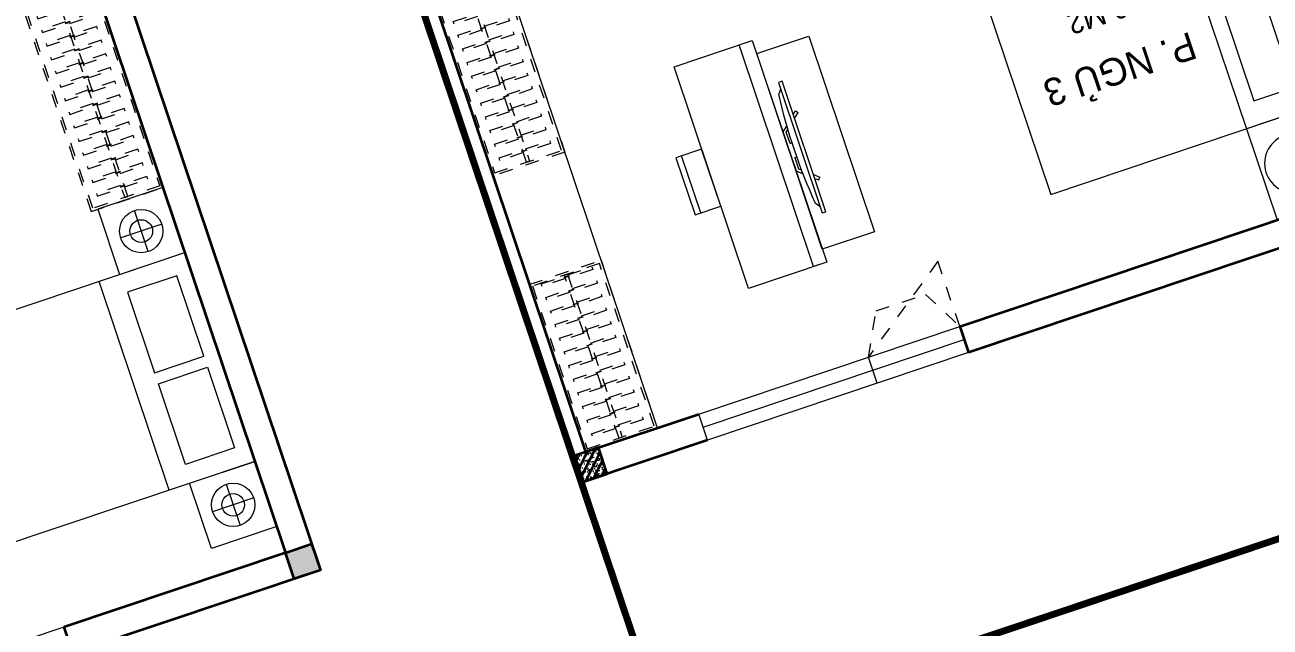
# Model space of a CAD drawing. Header units: metres. Extents: x 568332 to 569219, y 2065964 to 2066430.
# Drawn here: x 568504.85 to 568513.89, y 2066175.21 to 2066179.58 of the extents above; entities that cross this region are included whole.
import ezdxf

# ---------------------------------------------------------------- set-up
doc = ezdxf.new("R2010")
doc.units = ezdxf.units.M
for name, pattern in [('CENTER', [2, 1.25, -0.25, 0.25, -0.25]), ('HIDDEN', [0.375, 0.25, -0.125]), ('HIDDEN2', [0.1875, 0.125, -0.0625]), ('X-5M-G-MB PHONGNGU$0$HIDDEN2', [0.1875, 0.125, -0.0625])]:
    doc.linetypes.add(name, pattern=pattern)
doc.layers.get('0').update_dxf_attribs({"linetype": 'CONTINUOUS'})
for name, color, linetype, lineweight in [('-CENTER', 143, 'CENTER', 13), ('-CONCRETE', 1, 'CONTINUOUS', 35), ('-DIM', 9, 'CONTINUOUS', 13), ('-DOOR', 137, 'CONTINUOUS', 9), ('-FURNITURE', 46, 'CONTINUOUS', 9), ('-HATCH', 8, 'CONTINUOUS', 5), ('-LINE1', 7, 'CONTINUOUS', 18), ('-LINE2', 252, 'CONTINUOUS', 9), ('-STEEL1', 1, 'CONTINUOUS', 35), ('-WALL', 4, 'CONTINUOUS', 35), ('TEXT25', 2, 'CONTINUOUS', 13)]:
    doc.layers.add(name, color=color, linetype=linetype, lineweight=lineweight)
doc.layers.add('-RANH GIOI LO DAT', color=12, linetype='CONTINUOUS')
doc.styles.add('SVN_AVO_thuong', font='')
doc.styles.add('T1', font='', dxfattribs={"height": 200})
doc.styles.get('SVN_AVO_thuong').set_extended_font_data('SVN-Avo')
doc.styles.get('T1').set_extended_font_data('VNgeometric Light')

# ---------------------------------------------------------------- blocks, each defined once
blk = doc.blocks.new('*U237')
at = {"linetype": 'X-5M-G-MB PHONGNGU$0$HIDDEN2'}
for points in [[(0, 600.0000000004657), (0, 0), (2290.909090880962, -8.262197655262123e-10), (2290.909090880962, 599.9999999996394)], [(2270.909090880962, 579.999661371566), (2270.909090880962, 19.99966137156623), (20, 20.00000000046566), (20, 580.0000000004657)], [(2270.909090880962, 286.6991212946483), (2270.909090880962, 313.0991212945551), (20, 313.0991212953813), (19.99999859370291, 286.6991212952417)], [(113.7817614636733, 319.1750910408318), (109.4317788550979, 319.1750910408318), (109.4317788550979, 280.441767644881), (113.7817614636733, 280.441767644881)], [(227.7817614636733, 319.1750910407849), (223.4317788550979, 319.1750910407849), (223.4317788550979, 280.4417676448341), (227.7817614636733, 280.4417676448341)], [(341.7817614636733, 319.175091040738), (337.4317788550979, 319.175091040738), (337.4317788550979, 280.4417676447872), (341.7817614636733, 280.4417676447872)], [(455.7817614636733, 319.1750910406911), (451.4317788550979, 319.1750910406911), (451.4317788550979, 280.4417676447403), (455.7817614636733, 280.4417676447403)], [(569.7817614636733, 319.1750910406442), (565.431778855098, 319.1750910406442), (565.431778855098, 280.4417676446934), (569.7817614636733, 280.4417676446934)], [(683.7817614636733, 319.1750910405973), (679.431778855098, 319.1750910405973), (679.431778855098, 280.4417676446465), (683.7817614636733, 280.4417676446465)], [(797.7817614636733, 319.1750910405504), (793.431778855098, 319.1750910405504), (793.431778855098, 280.4417676445996), (797.7817614636733, 280.4417676445996)], [(911.7817614636733, 319.1750910405035), (907.431778855098, 319.1750910405035), (907.431778855098, 280.4417676445527), (911.7817614636733, 280.4417676445527)], [(1025.781761463673, 319.1750910404566), (1021.431778855098, 319.1750910404566), (1021.431778855098, 280.4417676445057), (1025.781761463673, 280.4417676445057)], [(1139.781761463673, 319.1750910404097), (1135.431778855098, 319.1750910404097), (1135.431778855098, 280.4417676444588), (1139.781761463673, 280.4417676444588)], [(1253.781761463673, 319.1750910403628), (1249.431778855098, 319.1750910403628), (1249.431778855098, 280.4417676444119), (1253.781761463673, 280.4417676444119)], [(1367.781761463673, 319.1750910403159), (1363.431778855098, 319.1750910403159), (1363.431778855098, 280.441767644365), (1367.781761463673, 280.441767644365)], [(1481.781761463673, 319.175091040269), (1477.431778855098, 319.175091040269), (1477.431778855098, 280.4417676443181), (1481.781761463673, 280.4417676443181)], [(1595.781761463673, 319.175091040222), (1591.431778855098, 319.175091040222), (1591.431778855098, 280.4417676442712), (1595.781761463673, 280.4417676442712)], [(1709.781761463673, 319.1750910401751), (1705.431778855098, 319.1750910401751), (1705.431778855098, 280.4417676442243), (1709.781761463673, 280.4417676442243)], [(1823.781761463673, 319.1750910401282), (1819.431778855098, 319.1750910401282), (1819.431778855098, 280.4417676441774), (1823.781761463673, 280.4417676441774)], [(1937.781761463673, 319.1750910400813), (1933.431778855098, 319.1750910400813), (1933.431778855098, 280.4417676441305), (1937.781761463673, 280.4417676441305)], [(2051.781761463673, 319.1750910400344), (2047.431778855098, 319.1750910400344), (2047.431778855098, 280.4417676440836), (2051.781761463673, 280.4417676440836)], [(2165.781761463673, 319.1750910399875), (2161.431778855098, 319.1750910399875), (2161.431778855098, 280.4417676440366), (2165.781761463673, 280.4417676440366)]]:
    blk.add_lwpolyline(points, close=True, dxfattribs=at)
for points in [[(122.2409142897814, 313.1103512093413), (122.2409142897814, 515.2497102723445), (100.1765458012815, 515.2497102723445), (100.1765458012815, 313.1103512093413)], [(236.2409142897814, 313.1103512092944), (236.2409142897814, 515.2497102722975), (214.1765458012815, 515.2497102722975), (214.1765458012815, 313.1103512092944)], [(350.2409142897814, 313.1103512092475), (350.2409142897814, 515.2497102722507), (328.1765458012815, 515.2497102722507), (328.1765458012815, 313.1103512092475)], [(464.2409142897814, 313.1103512092006), (464.2409142897814, 515.2497102722037), (442.1765458012815, 515.2497102722037), (442.1765458012815, 313.1103512092006)], [(578.2409142897814, 313.1103512091537), (578.2409142897814, 515.2497102721569), (556.1765458012815, 515.2497102721569), (556.1765458012815, 313.1103512091537)], [(692.2409142897814, 313.1103512091068), (692.2409142897814, 515.24971027211), (670.1765458012815, 515.24971027211), (670.1765458012815, 313.1103512091068)], [(806.2409142897814, 313.1103512090599), (806.2409142897814, 515.249710272063), (784.1765458012815, 515.249710272063), (784.1765458012815, 313.1103512090599)], [(920.2409142897814, 313.110351209013), (920.2409142897814, 515.2497102720162), (898.1765458012815, 515.2497102720162), (898.1765458012815, 313.110351209013)], [(1034.240914289781, 313.1103512089661), (1034.240914289781, 515.2497102719692), (1012.176545801281, 515.2497102719692), (1012.176545801281, 313.1103512089661)], [(1148.240914289781, 313.1103512089192), (1148.240914289781, 515.2497102719224), (1126.176545801281, 515.2497102719224), (1126.176545801281, 313.1103512089192)], [(1262.240914289781, 313.1103512088723), (1262.240914289781, 515.2497102718754), (1240.176545801281, 515.2497102718754), (1240.176545801281, 313.1103512088723)], [(1376.240914289781, 313.1103512088254), (1376.240914289781, 515.2497102718285), (1354.176545801281, 515.2497102718285), (1354.176545801281, 313.1103512088254)], [(1490.240914289781, 313.1103512087785), (1490.240914289781, 515.2497102717816), (1468.176545801281, 515.2497102717816), (1468.176545801281, 313.1103512087785)], [(1604.240914289781, 313.1103512087315), (1604.240914289781, 515.2497102717347), (1582.176545801281, 515.2497102717347), (1582.176545801281, 313.1103512087315)], [(1718.240914289781, 313.1103512086846), (1718.240914289781, 515.2497102716878), (1696.176545801281, 515.2497102716878), (1696.176545801281, 313.1103512086846)], [(1832.240914289781, 313.1103512086377), (1832.240914289781, 515.2497102716409), (1810.176545801281, 515.2497102716409), (1810.176545801281, 313.1103512086377)], [(1946.240914289781, 313.1103512085908), (1946.240914289781, 515.2497102715939), (1924.176545801281, 515.2497102715939), (1924.176545801281, 313.1103512085908)], [(2060.240914289781, 313.1103512085439), (2060.240914289781, 515.2497102715471), (2038.176545801281, 515.2497102715471), (2038.176545801281, 313.1103512085439)], [(2174.240914289781, 313.110351208497), (2174.240914289781, 515.2497102715001), (2152.176545801281, 515.2497102715001), (2152.176545801281, 313.110351208497)], [(100.1765458012815, 286.7103512094345), (100.1765458012815, 92.0852110228024), (122.2409142897814, 92.0852110228024), (122.2409142897814, 286.7103512094345)], [(214.1765458012815, 286.7103512093876), (214.1765458012815, 92.08521102275549), (236.2409142897814, 92.08521102275549), (236.2409142897814, 286.7103512093876)], [(328.1765458012815, 286.7103512093407), (328.1765458012815, 92.08521102270858), (350.2409142897814, 92.08521102270858), (350.2409142897814, 286.7103512093407)], [(442.1765458012815, 286.7103512092938), (442.1765458012815, 92.08521102266168), (464.2409142897814, 92.08521102266168), (464.2409142897814, 286.7103512092938)], [(556.1765458012815, 286.7103512092469), (556.1765458012815, 92.08521102261477), (578.2409142897814, 92.08521102261477), (578.2409142897814, 286.7103512092469)], [(670.1765458012815, 286.7103512092), (670.1765458012815, 92.08521102256786), (692.2409142897814, 92.08521102256786), (692.2409142897814, 286.7103512092)], [(784.1765458012815, 286.7103512091531), (784.1765458012815, 92.08521102252095), (806.2409142897814, 92.08521102252095), (806.2409142897814, 286.7103512091531)], [(898.1765458012815, 286.7103512091062), (898.1765458012815, 92.08521102247404), (920.2409142897814, 92.08521102247404), (920.2409142897814, 286.7103512091062)], [(1012.176545801281, 286.7103512090592), (1012.176545801281, 92.08521102242715), (1034.240914289781, 92.08521102242715), (1034.240914289781, 286.7103512090592)], [(1126.176545801281, 286.7103512090123), (1126.176545801281, 92.08521102238024), (1148.240914289781, 92.08521102238024), (1148.240914289781, 286.7103512090123)], [(1240.176545801281, 286.7103512089654), (1240.176545801281, 92.08521102233333), (1262.240914289781, 92.08521102233333), (1262.240914289781, 286.7103512089654)], [(1354.176545801281, 286.7103512089186), (1354.176545801281, 92.08521102228642), (1376.240914289781, 92.08521102228642), (1376.240914289781, 286.7103512089186)], [(1468.176545801281, 286.7103512088717), (1468.176545801281, 92.0852110222395), (1490.240914289781, 92.0852110222395), (1490.240914289781, 286.7103512088717)], [(1582.176545801281, 286.7103512088247), (1582.176545801281, 92.0852110221926), (1604.240914289781, 92.0852110221926), (1604.240914289781, 286.7103512088247)], [(1696.176545801281, 286.7103512087778), (1696.176545801281, 92.0852110221457), (1718.240914289781, 92.0852110221457), (1718.240914289781, 286.7103512087778)], [(1810.176545801281, 286.7103512087309), (1810.176545801281, 92.08521102209879), (1832.240914289781, 92.08521102209879), (1832.240914289781, 286.7103512087309)], [(1924.176545801281, 286.710351208684), (1924.176545801281, 92.08521102205188), (1946.240914289781, 92.08521102205188), (1946.240914289781, 286.710351208684)], [(2038.176545801281, 286.7103512086371), (2038.176545801281, 92.08521102200497), (2060.240914289781, 92.08521102200497), (2060.240914289781, 286.7103512086371)], [(2152.176545801281, 286.7103512085902), (2152.176545801281, 92.08521102195806), (2174.240914289781, 92.08521102195806), (2174.240914289781, 286.7103512085902)]]:
    blk.add_lwpolyline(points, dxfattribs=at)
blk = doc.blocks.new('G1600')
for p, q in [((137477.0741823114, -212827.2147267315), (139077.0741823114, -212827.2147267327)), ((137227.6935681712, -213391.7193460799), (137227.6935681718, -213076.8871672568)), ((139326.4547964507, -213391.7193460799), (139326.4547964501, -213076.8871672568)), ((137385.1096575831, -213234.3032566686), (137070.2774787599, -213234.3032566681)), ((139169.0387070388, -213234.3032566686), (139483.870885862, -213234.3032566681))]:
    blk.add_line(p, q)
blk.add_lwpolyline([(137477.074182311, -213484.2147267315), (137477.0741823123, -211484.2147267315), (139077.0741823123, -211484.2147267327), (139077.074182311, -213484.2147267327), (137477.074182311, -213484.2147267315)])
for points in [[(136977.074182316, -213484.2147267311), (136977.0741823163, -212984.3917867657), (137477.0741823113, -212984.3917867661), (137477.074182311, -213484.2147267315)], [(137617.074182311, -213375.2147267316), (137617.0741823112, -212998.7147267316), (138234.5741823112, -212998.714726732), (138234.574182311, -213375.214726732)], [(138937.074182311, -213375.2147267325), (138937.0741823112, -212998.7147267325), (138319.5741823112, -212998.7147267321), (138319.574182311, -213375.2147267321)], [(139577.0741823059, -213484.2147267331), (139577.0741823062, -212984.3917867677), (139077.0741823113, -212984.3917867673), (139077.074182311, -213484.2147267327)]]:
    blk.add_lwpolyline(points, close=True)
for centre, radius in [((137227.6935681715, -213234.3032566684), 157.4160894116067), ((137227.6935681715, -213234.3032566684), 82.41608941160666), ((139326.4547964504, -213234.3032566684), 157.4160894116067), ((139326.4547964504, -213234.3032566684), 82.41608941160666)]:
    blk.add_circle(centre, radius)
blk = doc.blocks.new('A$C5C575821')
at = {"layer": '-CONCRETE'}
h = blk.add_hatch(color=256, dxfattribs=at)
h.dxf.hatch_style = 1
h.paths.add_polyline_path([(-0.00237559899687767, 200.0000000000146), (-0.00237559899687767, 1.455191522836685e-11), (199.9976244010031, 1.455191522836685e-11), (199.9976244010031, 200.0000000000146)])
blk.add_lwpolyline([(-0.00237559899687767, 1.455191522836685e-11), (199.9976244010031, 1.455191522836685e-11), (199.9976244010031, 200.0000000000146), (-0.00237559899687767, 200.0000000000146)], close=True, dxfattribs=at)
blk = doc.blocks.new('M24-T3')
at = {"layer": '-DOOR'}
blk.add_lwpolyline([(205408.3345257658, -488110.4404306606), (205208.3345258404, -488110.4404306606), (205208.3345258404, -489510.4404306606), (205408.3345257658, -489510.4404306606)], close=True, dxfattribs=at)
at = {"layer": '-RANH GIOI LO DAT', "linetype": 'HIDDEN', "ltscale": 10, "const_width": 50}
blk.add_lwpolyline([(198408.3345257519, -484210.1941310249), (198408.3345256645, -503203.8383072589), (207408.3345253888, -503628.8758796155), (207408.3345260642, -484210.1941312789)], close=True, dxfattribs=at)
at = {"layer": '-WALL', "linetype": 'Continuous', "ltscale": 10}
for p, q in [((199908.3464656631, -486210.1941312628), (205408.3345257527, -486210.1941311841)), ((205408.3345257527, -486210.1941311841), (205408.3345257658, -488110.4404306606)), ((200308.3345257974, -486410.1941312577), (205208.334525755, -486410.1941311865)), ((205208.334525755, -486410.1941311865), (205208.3345257659, -488110.4404306606)), ((205208.3345258347, -488110.4404306606), (205408.3345258347, -488110.4404306606))]:
    blk.add_line(p, q, dxfattribs=at)
at = {"layer": '-FURNITURE', "extrusion": (0, 0, -1), "xscale": -0.916666666665974, "yscale": 0.916666666665974, "zscale": -0.916666666665974, "rotation": 180}
blk.add_blockref('*U237', (-202408.33452577, -486410.1941312584), dxfattribs=at)
at = {"layer": '-FURNITURE', "rotation": 180}
blk.add_blockref('G1600', (341985.4087080791, -699894.4088576895), dxfattribs=at)
at = {"layer": '-WALL', "xscale": -1}
blk.add_blockref('A$C5C575821', (205408.332150156, -486410.1941311844), dxfattribs=at)
blk = doc.blocks.new('M1-T3')
at = {"layer": '-CONCRETE', "color": 1, "linetype": 'HIDDEN', "ltscale": 10, "const_width": 50}
blk.add_lwpolyline([(191581.7177010371, 50951.98888872014), (197581.6939540912, 50951.98888872005), (197581.7429788466, 30952.01227472891), (191581.7667257926, 30952.01227472891)], close=True, dxfattribs=at)
at = {"layer": '-LINE1', "lineweight": 18}
blk.add_lwpolyline([(191581.7411493842, 50951.93153578669), (197581.7174024383, 50951.9315357866), (197581.7664271937, 30951.95492153367), (191581.7901741396, 30951.95492153367)], close=True, dxfattribs=at)
blk = doc.blocks.new('1800X2000')
at = {"layer": '-FURNITURE'}
blk.add_line((325497.3064970744, 17765.29446492715), (325497.3064973904, 19565.2944651944), dxfattribs=at)
for points in [[(323997.3057774993, 19565.2944651944), (325997.3064971831, 19565.2944651944), (325997.3064971831, 17765.29446484288), (323997.3057774993, 17765.29446484288)], [(325612.9490047574, 19390.79434491032), (325919.0064973457, 19390.79434491032), (325919.0064973457, 18691.29434485664), (325612.9490047574, 18691.29434485664)], [(325612.9490046239, 18629.79434491026), (325919.0064972151, 18629.79434491026), (325919.0064972151, 17946.79434485664), (325612.9490046239, 17946.79434485664)]]:
    blk.add_lwpolyline(points, close=True, dxfattribs=at)
blk = doc.blocks.new('XR.MB.LM123$0$tvi 1')
blk.add_lwpolyline([(28.54445810673496, -2.291926648467779e-10), (28.54445810673496, -999.9999999999964), (-7.275957614183426e-12, -1000), (0, 0)], close=True)
for points in [[(28.54445810680045, -50.31958968611434), (52.37372755713295, -80.86315460130209)], [(-24.09820395050338, -235.5599978379832), (-39.09879504836863, -251.7939635238108)], [(0, -284.7849796677438), (-39.09879504836863, -251.7939635238108)], [(0, -255.9952397129928), (-24.09820395050338, -235.5599978379832)], [(69.66229681991535, -315.0836646851385), (111.1934016081432, -350.2927865858655), (111.193401608034, -649.712917566063), (69.68611289083492, -684.9110379843005)], [(89.09002233762294, -445.7449799550195), (89.09002233762294, -359.9578938602899), (70.91298945683957, -344.6203678706661)], [(89.09002233762294, -445.7449799550195), (73.49991829216015, -445.7449799550232)], [(89.09002233768115, -554.2550200447404), (89.09002233773936, -640.0421061392371), (70.91298945678864, -655.3796321293303)], [(89.09002233768115, -554.2550200447404), (73.49991829216015, -554.2550200447404)], [(0, -715.2150203320198), (-39.09879504836863, -748.2060364759491)], [(-24.09820395050338, -764.4400021620095), (-39.09879504836863, -748.2060364759491)], [(0, -744.004760287), (-24.09820395050338, -764.4400021620095)], [(28.54445810674224, -949.680410313882), (52.37372755713295, -919.1368453984578)]]:
    blk.add_lwpolyline(points)
blk.add_arc((-4025.16618952866, -499.9999999999964), 4099.025185406737, 354.1310878512652, 5.868912148527433)
blk = doc.blocks.new('*U205')
at = {"linetype": 'X-5M-G-MB PHONGNGU$0$HIDDEN2'}
for points in [[(0, 600.0000000004657), (0, 0), (1401.697562136169, -4.603379542393737e-10), (1401.697562136169, 600.0000000000053)], [(1381.697562136169, 579.999661371932), (1381.697562136169, 19.99966137193211), (20, 20.00000000046566), (20, 580.0000000004657)], [(1381.697562136169, 286.6991212950142), (1381.697562136169, 313.099121294921), (20, 313.0991212953813), (19.99999859370291, 286.6991212952417)], [(113.7817614636733, 319.1750910408318), (109.4317788550979, 319.1750910408318), (109.4317788550979, 280.441767644881), (113.7817614636733, 280.441767644881)], [(227.7817614636733, 319.1750910407849), (223.4317788550979, 319.1750910407849), (223.4317788550979, 280.4417676448341), (227.7817614636733, 280.4417676448341)], [(341.7817614636733, 319.175091040738), (337.4317788550979, 319.175091040738), (337.4317788550979, 280.4417676447872), (341.7817614636733, 280.4417676447872)], [(455.7817614636733, 319.1750910406911), (451.4317788550979, 319.1750910406911), (451.4317788550979, 280.4417676447403), (455.7817614636733, 280.4417676447403)], [(569.7817614636733, 319.1750910406442), (565.431778855098, 319.1750910406442), (565.431778855098, 280.4417676446934), (569.7817614636733, 280.4417676446934)], [(683.7817614636733, 319.1750910405973), (679.431778855098, 319.1750910405973), (679.431778855098, 280.4417676446465), (683.7817614636733, 280.4417676446465)], [(797.7817614636733, 319.1750910405504), (793.431778855098, 319.1750910405504), (793.431778855098, 280.4417676445996), (797.7817614636733, 280.4417676445996)], [(911.7817614636733, 319.1750910405035), (907.431778855098, 319.1750910405035), (907.431778855098, 280.4417676445527), (911.7817614636733, 280.4417676445527)], [(1025.781761463673, 319.1750910404566), (1021.431778855098, 319.1750910404566), (1021.431778855098, 280.4417676445057), (1025.781761463673, 280.4417676445057)], [(1139.781761463673, 319.1750910404097), (1135.431778855098, 319.1750910404097), (1135.431778855098, 280.4417676444588), (1139.781761463673, 280.4417676444588)], [(1253.781761463673, 319.1750910403628), (1249.431778855098, 319.1750910403628), (1249.431778855098, 280.4417676444119), (1253.781761463673, 280.4417676444119)], [(1367.781761463673, 319.1750910403159), (1363.431778855098, 319.1750910403159), (1363.431778855098, 280.441767644365), (1367.781761463673, 280.441767644365)]]:
    blk.add_lwpolyline(points, close=True, dxfattribs=at)
for points in [[(122.2409142897814, 313.1103512093413), (122.2409142897814, 515.2497102723445), (100.1765458012815, 515.2497102723445), (100.1765458012815, 313.1103512093413)], [(236.2409142897814, 313.1103512092944), (236.2409142897814, 515.2497102722975), (214.1765458012815, 515.2497102722975), (214.1765458012815, 313.1103512092944)], [(350.2409142897814, 313.1103512092475), (350.2409142897814, 515.2497102722507), (328.1765458012815, 515.2497102722507), (328.1765458012815, 313.1103512092475)], [(464.2409142897814, 313.1103512092006), (464.2409142897814, 515.2497102722037), (442.1765458012815, 515.2497102722037), (442.1765458012815, 313.1103512092006)], [(578.2409142897814, 313.1103512091537), (578.2409142897814, 515.2497102721569), (556.1765458012815, 515.2497102721569), (556.1765458012815, 313.1103512091537)], [(692.2409142897814, 313.1103512091068), (692.2409142897814, 515.24971027211), (670.1765458012815, 515.24971027211), (670.1765458012815, 313.1103512091068)], [(806.2409142897814, 313.1103512090599), (806.2409142897814, 515.249710272063), (784.1765458012815, 515.249710272063), (784.1765458012815, 313.1103512090599)], [(920.2409142897814, 313.110351209013), (920.2409142897814, 515.2497102720162), (898.1765458012815, 515.2497102720162), (898.1765458012815, 313.110351209013)], [(1034.240914289781, 313.1103512089661), (1034.240914289781, 515.2497102719692), (1012.176545801281, 515.2497102719692), (1012.176545801281, 313.1103512089661)], [(1148.240914289781, 313.1103512089192), (1148.240914289781, 515.2497102719224), (1126.176545801281, 515.2497102719224), (1126.176545801281, 313.1103512089192)], [(1262.240914289781, 313.1103512088723), (1262.240914289781, 515.2497102718754), (1240.176545801281, 515.2497102718754), (1240.176545801281, 313.1103512088723)], [(1376.240914289781, 313.1103512088254), (1376.240914289781, 515.2497102718285), (1354.176545801281, 515.2497102718285), (1354.176545801281, 313.1103512088254)], [(100.1765458012815, 286.7103512094345), (100.1765458012815, 92.0852110228024), (122.2409142897814, 92.0852110228024), (122.2409142897814, 286.7103512094345)], [(214.1765458012815, 286.7103512093876), (214.1765458012815, 92.08521102275549), (236.2409142897814, 92.08521102275549), (236.2409142897814, 286.7103512093876)], [(328.1765458012815, 286.7103512093407), (328.1765458012815, 92.08521102270858), (350.2409142897814, 92.08521102270858), (350.2409142897814, 286.7103512093407)], [(442.1765458012815, 286.7103512092938), (442.1765458012815, 92.08521102266168), (464.2409142897814, 92.08521102266168), (464.2409142897814, 286.7103512092938)], [(556.1765458012815, 286.7103512092469), (556.1765458012815, 92.08521102261477), (578.2409142897814, 92.08521102261477), (578.2409142897814, 286.7103512092469)], [(670.1765458012815, 286.7103512092), (670.1765458012815, 92.08521102256786), (692.2409142897814, 92.08521102256786), (692.2409142897814, 286.7103512092)], [(784.1765458012815, 286.7103512091531), (784.1765458012815, 92.08521102252095), (806.2409142897814, 92.08521102252095), (806.2409142897814, 286.7103512091531)], [(898.1765458012815, 286.7103512091062), (898.1765458012815, 92.08521102247404), (920.2409142897814, 92.08521102247404), (920.2409142897814, 286.7103512091062)], [(1012.176545801281, 286.7103512090592), (1012.176545801281, 92.08521102242715), (1034.240914289781, 92.08521102242715), (1034.240914289781, 286.7103512090592)], [(1126.176545801281, 286.7103512090123), (1126.176545801281, 92.08521102238024), (1148.240914289781, 92.08521102238024), (1148.240914289781, 286.7103512090123)], [(1240.176545801281, 286.7103512089654), (1240.176545801281, 92.08521102233333), (1262.240914289781, 92.08521102233333), (1262.240914289781, 286.7103512089654)], [(1354.176545801281, 286.7103512089186), (1354.176545801281, 92.08521102228642), (1376.240914289781, 92.08521102228642), (1376.240914289781, 286.7103512089186)]]:
    blk.add_lwpolyline(points, dxfattribs=at)
blk = doc.blocks.new('12PLMP12')
at = {"color": 0, "linetype": 'ByBlock'}
for p, q in [((0, 1.25), (0, 3.75)), ((-1.25, 0), (-3.75, 0)), ((1.25, 0), (3.75, 0)), ((0, -1.25), (0, -3.75))]:
    blk.add_line(p, q, dxfattribs=at)
for radius in [8.5, 3.75, 1.25]:
    blk.add_circle((0, 0), radius, dxfattribs=at)
blk = doc.blocks.new('X-5M-G-MB PHONGNGU$0$A$C25DB0C3F')
at = {"elevation": -1.640194e-10}
for points in [[(197.042397281708, 437.8598038521595), (197.0369402521756, -4.041241481900215e-06), (2.670008689165115e-05, 0.002451622160151601), (0.005483729648403823, 437.8622595155612)], [(0.005483729648403823, 437.8622595155612), (197.0369402521756, 437.8622595153283), (197.0369402521756, -4.041241481900215e-06), (0.005483729648403823, -4.041226929984987e-06)]]:
    blk.add_lwpolyline(points, close=True, dxfattribs=at)
at = {"elevation": -1.640194e-10, "flags": 128}
blk.add_lwpolyline([(43.79146451898851, 437.8617138124537), (43.78600748942699, 0.001905919052660465)], dxfattribs=at)
blk = doc.blocks.new('18x35')
at = {"layer": '-HATCH'}
h = blk.add_hatch(dxfattribs=at)
h.set_pattern_fill('CHAU-01', color=256, scale=10, angle=-1.272221872585407e-14, pattern_type=2)
h.set_pattern_definition([(49.99999999999999, (0, 0), (71.72601826007535, -6.275213498259527), [7.5, -82.5]), (355, (0, 0), (-13.87513336129999, 75.21921337000119), [6, -66]), (100.4514, (5.977167999997619, -0.5229339999999638), (57.85093817140217, 68.94395420609534), [6.374019000000001, -70.1142112]), (46.18419999999998, (0, 20), (106.7241048625644, -16.55190143290183), [11.25, -123.75]), (96.63559999999998, (8.89367449999554, 18.62066930000003), (93.46627055487036, 97.41178709004416), [9.561028799999994, -105.1713]), (351.1842, (0, 20), (93.46619451336275, 97.41186009253245), [9, -99]), (20.99999999999998, (10, 15), (59.69070521184616, -40.2618890665339), [7.5, -82.5]), (326.0000000000001, (10, 15), (24.33153319215819, 72.5150045046853), [6, -66]), (71.45139999999999, (14.97422329999972, 11.64483940000002), (84.022262858149, 32.25304967099522), [6.374019000000001, -70.1142112]), (37.49999999999998, (0, 0), (1.215985531729074, 33.28938538313115), [0, -65.19999999999999, 0, -67, 0, -66.25]), (7.499999999999987, (0, 0), (26.30695374421487, 39.44117118823602), [0, -38.2, 0, -63.7, 0, -25.25]), (327.5, (-22.30000000000291, 0), (53.3822436172409, -2.255487173437988), [0, -25, 0, -78, 0, -103.5]), (317.5, (-32.30000000000291, 0), (58.31861693423862, 10.01049823323176), [0, -32.5, 0, -51.8, 0, -73.5]), (44.99999999999999, (0, 0), (-30.05203820042826, 30.05203820042828), []), (44.99999999999999, (0, 12.25), (-30.05203820042826, 30.05203820042828), [])])
h.paths.add_polyline_path([(96508.03118051568, 47993.04977023201), (96508.03118051568, 47793.04977023201), (96708.03118051568, 47793.04977023201), (96708.03118051568, 47993.04977023201)])
at = {"layer": '-STEEL1'}
blk.add_lwpolyline([(96508.03118051568, 47793.04977023201), (96708.03118051568, 47793.04977023201), (96708.03118051568, 47993.04977023201), (96508.03118051568, 47993.04977023201)], close=True, dxfattribs=at)
blk = doc.blocks.new('M1-T3.1')
at = {"layer": '-CONCRETE', "color": 1, "linetype": 'HIDDEN', "ltscale": 10, "const_width": 50}
blk.add_lwpolyline([(339345.991792275, 50951.97500556499), (345345.9680453291, 50951.97500556491), (345346.0170700845, 30951.99839157377), (339346.0408170305, 30951.99839157377)], close=True, dxfattribs=at)
at = {"layer": '-DOOR'}
for p, q in [((343078.1964706065, 48951.98370766242), (343078.1856179597, 48751.98370841332)), ((344378.2018183205, 48851.86992118298), (342378.2018989908, 48851.88197857735))]:
    blk.add_line(p, q, dxfattribs=at)
blk.add_lwpolyline([(344378.2018183205, 48751.85608599189), (342378.2018989908, 48751.86814338629), (342378.2018989908, 48951.88128926686), (344378.2018183205, 48951.86923187249)], close=True, dxfattribs=at)
at = {"layer": '-FURNITURE'}
for p, q in [((343145.9532419869, 46302.29677826233), (343145.9532419869, 48001.76248329706)), ((343145.9532419869, 48001.76248329706), (343245.9532419869, 48001.76248328391)), ((343245.9532419869, 48001.76248328391), (343245.9532419869, 46302.29677824918)), ((343745.9538346891, 46402.29677819656), (343745.9538346891, 46302.2967781834)), ((343245.9532419869, 46302.29677824918), (343145.9532419869, 46302.29677826233))]:
    blk.add_line(p, q, dxfattribs=at)
for points in [[(339446.0022957398, 48751.83853605049), (339446.0022954899, 48051.73040917827), (339946.0022954899, 48051.73040909055), (339946.0022957398, 48751.83853596277)], [(344695.9617583729, 45352.24313581315), (344695.9911333651, 48752.05790940456), (345245.9033508632, 48752.0579092993), (345245.873975871, 45352.24313570789)], [(343145.9532414786, 46302.29677831495), (343145.9532419869, 48001.76248329706), (343745.9538349432, 48001.76248319182), (343745.9538344349, 46302.29677820971)], [(342745.9526485223, 46402.16743755352), (342745.9526490305, 47901.8918241988), (343145.9532419869, 47901.89182412866), (343145.9532414786, 46402.16743748338)]]:
    blk.add_lwpolyline(points, close=True, dxfattribs=at)
at = {"layer": '-LINE2', "linetype": 'HIDDEN2', "ltscale": 10}
for p, q in [((342378.2018989908, 48251.84862549427), (343078.1215776046, 48751.86392378232)), ((342378.2018989908, 48751.84862549427), (342378.2018989908, 48251.84862549427))]:
    blk.add_line(p, q, dxfattribs=at)
blk.add_lwpolyline([(343078.1856179597, 48751.98370841332), (342917.7968737657, 48451.98370841332), (342538.590537197, 48451.84882373978), (342378.201793003, 48751.84882373978)], dxfattribs=at)
at = {"layer": '-WALL'}
for p, q in [((342378.2018989908, 48751.85608599189), (342378.2018989908, 48951.86923163536)), ((344378.2018183205, 48951.87497539158), (345345.9729480137, 48951.87497539158)), ((345345.9729480137, 48951.87497539158), (345346.0088166195, 33951.68456394272)), ((345245.9764458684, 48751.87363573998), (344378.2018183205, 48751.87363573998)), ((345245.9764451426, 45352.24313576051), (345245.9764458684, 48751.87363573998))]:
    blk.add_line(p, q, dxfattribs=at)
for points in [[(339345.8596143815, 45352.91394799636), (339345.7987665018, 48951.83835444594), (342378.2018989908, 48951.84882374114)], [(342378.2018989908, 48751.84882374114), (339446.0710330349, 48751.83853600663), (339446.0405980506, 45352.91394799636)]]:
    blk.add_lwpolyline(points, dxfattribs=at)
at = {"layer": '-DIM', "xscale": -1, "rotation": 359.9999999899488}
blk.add_blockref('1800X2000', (665443.3087891932, 28486.4358861846), dxfattribs=at)
at = {"layer": '-FURNITURE', "extrusion": (0, 0, -1), "rotation": 270}
for name, p, xscale, yscale, zscale in [('*U205', (-345245.9764458684, 48751.87363573998), 0.916666666665974, 0.916666666665974, -0.916666666665974), ('12PLMP12', (-339696.0247493832, 48401.78447252666), 25.40000000037255, 25.40000000037255, -25.40000000037254), ('*U205', (-345245.9764458684, 46637.13256771769), 0.916666666665974, 0.916666666665974, -0.916666666665974)]:
    blk.add_blockref(name, p, dxfattribs=dict(at, xscale=xscale, yscale=yscale, zscale=zscale))
at = {"layer": '-FURNITURE', "extrusion": (0, 0, -1), "rotation": 179.9963102775916}
blk.add_blockref('XR.MB.LM123$0$tvi 1', (-343034.7920394411, 46652.01961915588), dxfattribs=at)
at = {"layer": '-FURNITURE', "xscale": -1, "rotation": 359.9992859249025}
blk.add_blockref('X-5M-G-MB PHONGNGU$0$A$C25DB0C3F', (343942.9880463957, 46933.09604731691), dxfattribs=at)
at = {"layer": '-STEEL1'}
blk.add_blockref('18x35', (248638.2919304285, 958.7885866318102), dxfattribs=at)
at = {"layer": 'TEXT25'}
for s, height, style, p in [('P. NGỦ 3', 200, 'SVN_AVO_thuong', (340107.2621437891, 47251.37808126138)), ('20 M2', 150, 'T1', (340373.8423735103, 46853.76844335799))]:
    blk.add_text(s, height=height, rotation=359.9999999899488, dxfattribs=dict(at, style=style)).set_placement(p)

msp = doc.modelspace()

# ---------------------------------------------------------------- block references
at = {"layer": '-CENTER', "xscale": 0.001, "yscale": 0.001, "zscale": 0.001, "rotation": 288.5514997326909}
msp.add_blockref('M24-T3', (568902.5863623985, 2066525.04738674), dxfattribs=at)

# ---------------------------------------------------------------- next in the draw order: block references
at = {"layer": '-DIM', "xscale": -0.001, "yscale": 0.001, "zscale": 0.001, "rotation": 18.5516401755757}
msp.add_blockref('M1-T3', (568713.0502670519, 2066188.919518672), dxfattribs=at)

# ---------------------------------------------------------------- next in the draw order: block references
at = {"layer": '-DIM', "xscale": -0.001, "yscale": 0.001, "zscale": 0.001, "rotation": 198.5503080682574}
msp.add_blockref('M1-T3.1', (568177.2879135311, 2066116.616689625), dxfattribs=at)

# ---------------------------------------------------------------- next in the draw order: block references
at = {"layer": '-DIM', "xscale": 0.001, "yscale": 0.001, "zscale": 0.001, "rotation": 198.5500272218371}
msp.add_blockref('M1-T3.1', (568820.7190743178, 2066332.53208209), dxfattribs=at)

doc.saveas('drawing.dxf')
